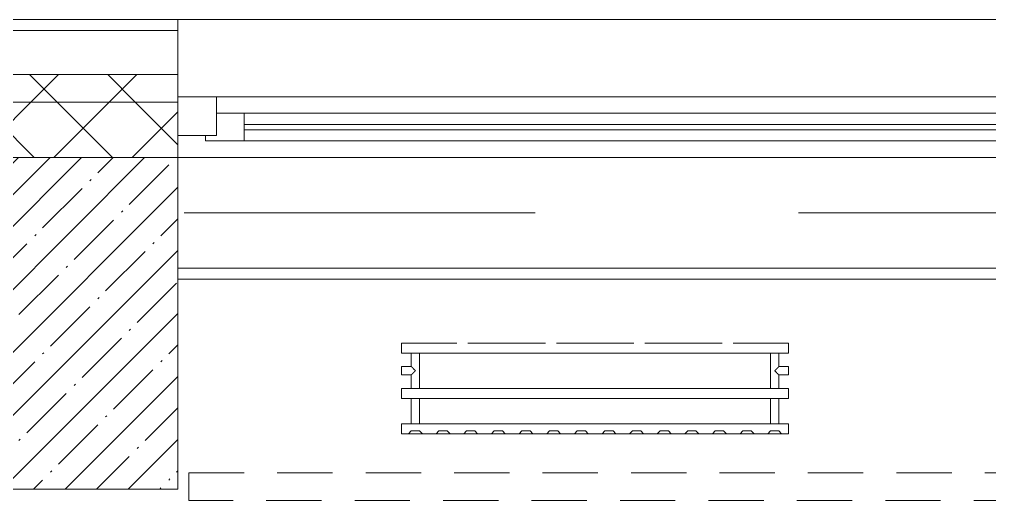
# Model space of a CAD drawing. Header units: millimetres. Extents: x 2623 to 216772, y -8553 to 29000.
# Drawn here: x 37088 to 38843, y 26479 to 27350 of the extents above; entities that cross this region are included whole.
import ezdxf

# ---------------------------------------------------------------- set-up
doc = ezdxf.new("R2010")
doc.units = ezdxf.units.MM
doc.linetypes.add('200_ШТРИХ__ш1_п0_6_', pattern=[160, 100, -60])
doc.linetypes.add('Осевая', pattern=[3175, 635, -476.25, 1587.5, -476.25])
for name, color, linetype, lineweight in [('A-DETL-MBND-1', 7, '200_ШТРИХ__ш1_п0_6_', 9), ('A-GLAZ', 7, 'Continuous', 9), ('A-WALL', 7, 'Continuous', 9), ('A-WALL-1', 7, 'Continuous', 13), ('I-WALL', 7, 'Continuous', 9), ('S-COLS', 7, 'Continuous', 9), ('Оси-2', 7, 'Осевая', 9)]:
    doc.layers.add(name, color=color, linetype=linetype, lineweight=lineweight)
pattern_1 = [(45, (-17385.51, 0), (-70.71068, 70.71068), []), (135, (-17385.51, 0), (-70.71068, -70.71068), [])]

# ---------------------------------------------------------------- blocks, each defined once
blk = doc.blocks.new('120_Окно_СКБ_2Ст - 120_Окно_СКБ_2Ст 3100х2500 _мал_створка слева_ 2-19089248-План монтажа стен и перегородок 3 этажа в осях 12-23')
at = {"layer": 'A-GLAZ'}
for p, q in [((-1550, -75), (-1550, -5)), ((-1550, -5), (-1480, -5)), ((1550, -5), (-1550, -5)), ((-1480, -5), (-1480, -75)), ((650, -75), (650, -5)), ((650, -5), (720, -5)), ((720, -5), (720, -75)), ((1480, -75), (1480, -5)), ((1480, -5), (1550, -5)), ((1550, -5), (1550, -75)), ((650, -35), (-1480, -35)), ((-1480, -35), (-1480, -75)), ((-1430, -85), (-1430, -35)), ((600, -85), (600, -35)), ((650, -75), (650, -35)), ((1480, -35), (720, -35)), ((720, -35), (720, -75)), ((770, -85), (770, -35)), ((1430, -85), (1430, -35)), ((1480, -75), (1480, -35)), ((-1430, -55), (600, -55)), ((600, -65), (-1430, -65)), ((770, -55), (1430, -55)), ((1430, -65), (770, -65)), ((-1480, -75), (-1550, -75)), ((-1550, -75), (-1500, -75)), ((-1480, -75), (-1500, -75)), ((-1500, -75), (-1500, -85)), ((-1500, -85), (670, -85)), ((670, -85), (-1500, -85)), ((720, -75), (650, -75)), ((670, -75), (650, -75)), ((670, -75), (700, -75)), ((670, -85), (670, -75)), ((720, -75), (700, -75)), ((700, -75), (700, -85)), ((700, -85), (1500, -85)), ((1500, -85), (700, -85)), ((1550, -75), (1480, -75)), ((1500, -75), (1480, -75)), ((1500, -75), (1550, -75)), ((1500, -85), (1500, -75))]:
    blk.add_line(p, q, dxfattribs=at)
blk = doc.blocks.new('radiator_prado_classic_z_tip_30_po exemplyaru - Classic Z Тип 30-500-30677900-План монтажа стен и перегородок 3 этажа в осях 12-23')
at = {"layer": 'A-DETL-MBND-1'}
for p, q in [((0, 228), (0, 210)), ((700, 228), (0, 228)), ((0, 210), (0, 228)), ((0, 228), (12.5, 228)), ((12.5, 228), (37.5, 228)), ((37.5, 228), (12.5, 228)), ((12.5, 228), (37.5, 228)), ((12.5, 228), (17.5, 223)), ((12.5, 228), (17.5, 223)), ((32.5, 223), (17.5, 223)), ((17.5, 223), (32.5, 223)), ((32.5, 223), (37.5, 228)), ((37.5, 228), (32.5, 223)), ((37.5, 228), (62.5, 228)), ((62.5, 228), (87.5, 228)), ((87.5, 228), (62.5, 228)), ((62.5, 228), (87.5, 228)), ((62.5, 228), (67.5, 223)), ((62.5, 228), (67.5, 223)), ((82.5, 223), (67.5, 223)), ((67.5, 223), (82.5, 223)), ((82.5, 223), (87.5, 228)), ((87.5, 228), (82.5, 223)), ((87.5, 228), (112.5, 228)), ((112.5, 228), (137.5, 228)), ((137.5, 228), (112.5, 228)), ((112.5, 228), (137.5, 228)), ((112.5, 228), (117.5, 223)), ((112.5, 228), (117.5, 223)), ((132.5, 223), (117.5, 223)), ((117.5, 223), (132.5, 223)), ((132.5, 223), (137.5, 228)), ((137.5, 228), (132.5, 223)), ((137.5, 228), (162.5, 228)), ((162.5, 228), (187.5, 228)), ((187.5, 228), (162.5, 228)), ((162.5, 228), (187.5, 228)), ((162.5, 228), (167.5, 223)), ((162.5, 228), (167.5, 223)), ((182.5, 223), (167.5, 223)), ((167.5, 223), (182.5, 223)), ((182.5, 223), (187.5, 228)), ((187.5, 228), (182.5, 223)), ((187.5, 228), (212.5, 228)), ((212.5, 228), (237.5, 228)), ((237.5, 228), (212.5, 228)), ((212.5, 228), (237.5, 228)), ((212.5, 228), (217.5, 223)), ((212.5, 228), (217.5, 223)), ((232.5, 223), (217.5, 223)), ((217.5, 223), (232.5, 223)), ((232.5, 223), (237.5, 228)), ((237.5, 228), (232.5, 223)), ((237.5, 228), (262.5, 228)), ((262.5, 228), (287.5, 228)), ((287.5, 228), (262.5, 228)), ((262.5, 228), (287.5, 228)), ((262.5, 228), (267.5, 223)), ((262.5, 228), (267.5, 223)), ((282.5, 223), (267.5, 223)), ((267.5, 223), (282.5, 223)), ((282.5, 223), (287.5, 228)), ((287.5, 228), (282.5, 223)), ((287.5, 228), (312.5, 228)), ((312.5, 228), (337.5, 228)), ((337.5, 228), (312.5, 228)), ((312.5, 228), (337.5, 228)), ((312.5, 228), (317.5, 223)), ((312.5, 228), (317.5, 223)), ((332.5, 223), (317.5, 223)), ((317.5, 223), (332.5, 223)), ((332.5, 223), (337.5, 228)), ((337.5, 228), (332.5, 223)), ((337.5, 228), (362.5, 228)), ((362.5, 228), (387.5, 228)), ((387.5, 228), (362.5, 228)), ((362.5, 228), (387.5, 228)), ((362.5, 228), (367.5, 223)), ((362.5, 228), (367.5, 223)), ((382.5, 223), (367.5, 223)), ((367.5, 223), (382.5, 223)), ((382.5, 223), (387.5, 228)), ((387.5, 228), (382.5, 223)), ((387.5, 228), (412.5, 228)), ((412.5, 228), (437.5, 228)), ((437.5, 228), (412.5, 228)), ((412.5, 228), (437.5, 228)), ((412.5, 228), (417.5, 223)), ((412.5, 228), (417.5, 223)), ((432.5, 223), (417.5, 223)), ((417.5, 223), (432.5, 223)), ((432.5, 223), (437.5, 228)), ((437.5, 228), (432.5, 223)), ((437.5, 228), (462.5, 228)), ((462.5, 228), (487.5, 228)), ((487.5, 228), (462.5, 228)), ((462.5, 228), (487.5, 228)), ((462.5, 228), (467.5, 223)), ((462.5, 228), (467.5, 223)), ((482.5, 223), (467.5, 223)), ((467.5, 223), (482.5, 223)), ((482.5, 223), (487.5, 228)), ((487.5, 228), (482.5, 223)), ((487.5, 228), (512.5, 228)), ((512.5, 228), (537.5, 228)), ((537.5, 228), (512.5, 228)), ((512.5, 228), (537.5, 228)), ((512.5, 228), (517.5, 223)), ((512.5, 228), (517.5, 223)), ((532.5, 223), (517.5, 223)), ((517.5, 223), (532.5, 223)), ((532.5, 223), (537.5, 228)), ((537.5, 228), (532.5, 223)), ((537.5, 228), (562.5, 228)), ((562.5, 228), (587.5, 228)), ((587.5, 228), (562.5, 228)), ((562.5, 228), (587.5, 228)), ((562.5, 228), (567.5, 223)), ((562.5, 228), (567.5, 223)), ((582.5, 223), (567.5, 223)), ((567.5, 223), (582.5, 223)), ((582.5, 223), (587.5, 228)), ((587.5, 228), (582.5, 223)), ((587.5, 228), (612.5, 228)), ((612.5, 228), (637.5, 228)), ((637.5, 228), (612.5, 228)), ((612.5, 228), (637.5, 228)), ((612.5, 228), (617.5, 223)), ((617.5, 223), (612.5, 228)), ((632.5, 223), (617.5, 223)), ((617.5, 223), (632.5, 223)), ((632.5, 223), (637.5, 228)), ((637.5, 228), (632.5, 223)), ((637.5, 228), (662.5, 228)), ((662.5, 228), (687.5, 228)), ((687.5, 228), (662.5, 228)), ((662.5, 228), (687.5, 228)), ((662.5, 228), (667.5, 223)), ((662.5, 228), (667.5, 223)), ((682.5, 223), (667.5, 223)), ((667.5, 223), (682.5, 223)), ((682.5, 223), (687.5, 228)), ((687.5, 228), (682.5, 223)), ((687.5, 228), (700, 228)), ((700, 210), (700, 228)), ((700, 228), (700, 210)), ((0, 210), (700, 210)), ((17.5, 210), (0, 210)), ((17.5, 210), (17.5, 209.5)), ((17.5, 210), (17.5, 164)), ((32.5, 210), (17.5, 210)), ((17.5, 210), (17.8, 210)), ((25, 210), (17.5, 210)), ((17.5, 210), (32.5, 210)), ((17.5, 209.5), (17.5, 164)), ((17.8, 210), (32.5, 210)), ((31.5, 210), (18.5, 210)), ((31.5, 210), (25, 210)), ((32.5, 210), (31.5, 210)), ((32.5, 164), (32.5, 210)), ((32.5, 164), (32.5, 210)), ((667.5, 210), (32.5, 210)), ((667.5, 210), (667.5, 164)), ((667.5, 210), (667.5, 209.5)), ((682.5, 210), (667.5, 210)), ((667.5, 210), (682.5, 210)), ((682.5, 210), (667.5, 210)), ((667.5, 210), (671.2, 210)), ((667.5, 209.5), (667.5, 164)), ((673.1, 210), (668.5, 210)), ((671.2, 210), (676.9, 210)), ((681.5, 210), (675, 210)), ((676.9, 210), (682.5, 210)), ((682.5, 164), (682.5, 210)), ((682.5, 164), (682.5, 210)), ((700, 210), (682.5, 210)), ((700, 164), (0, 164)), ((0, 164), (0, 146)), ((0, 146), (0, 164)), ((0, 164), (17.5, 164)), ((32.5, 164), (17.5, 164)), ((17.5, 164), (17.8, 164)), ((18.5, 164), (17.5, 164)), ((17.5, 164), (17.8, 164)), ((17.8, 164), (18.5, 164)), ((17.8, 164), (23.1, 164)), ((18.5, 164), (19.7, 164)), ((25, 164), (18.5, 164)), ((18.5, 164), (31.5, 164)), ((19.7, 164), (21.2, 164)), ((21.2, 164), (23.1, 164)), ((23.1, 164), (25, 164)), ((23.1, 164), (32.5, 164)), ((25, 164), (26.9, 164)), ((32.5, 164), (25, 164)), ((26.9, 164), (28.7, 164)), ((28.7, 164), (30.3, 164)), ((30.3, 164), (32.5, 164)), ((32.5, 164), (667.5, 164)), ((680.3, 164), (667.5, 164)), ((667.5, 164), (671.2, 164)), ((682.5, 164), (667.5, 164)), ((667.5, 164), (680.3, 164)), ((668.5, 164), (673.1, 164)), ((671.2, 164), (680.3, 164)), ((675, 164), (681.5, 164)), ((682.5, 164), (680.3, 164)), ((680.3, 164), (682.5, 164)), ((680.3, 164), (681.5, 164)), ((681.5, 164), (682.5, 164)), ((682.5, 164), (700, 164)), ((700, 146), (700, 164)), ((700, 164), (700, 146)), ((0, 146), (700, 146)), ((17.5, 146), (0, 146)), ((17.5, 146), (17.5, 121.5)), ((17.5, 146), (17.5, 121.5)), ((17.5, 146), (32.5, 146)), ((17.8, 146), (17.5, 146)), ((17.5, 146), (25, 146)), ((26.9, 146), (17.5, 146)), ((32.5, 146), (17.8, 146)), ((31.5, 146), (18.5, 146)), ((25, 146), (26.9, 146)), ((26.9, 146), (28.7, 146)), ((32.5, 146), (26.9, 146)), ((28.7, 146), (31.5, 146)), ((31.5, 146), (32.5, 146)), ((32.5, 82), (32.5, 146)), ((32.5, 82), (32.5, 146)), ((667.5, 146), (32.5, 146)), ((667.5, 146), (667.5, 82)), ((667.5, 146), (667.5, 82)), ((667.5, 146), (671.2, 146)), ((682.5, 146), (667.5, 146)), ((667.5, 146), (682.5, 146)), ((682.5, 146), (667.5, 146)), ((673.1, 146), (668.5, 146)), ((671.2, 146), (682.5, 146)), ((681.5, 146), (675, 146)), ((682.5, 121.5), (682.5, 146)), ((682.5, 121.5), (682.5, 146)), ((700, 146), (682.5, 146)), ((17.5, 121.5), (0, 121.5)), ((17.5, 121.5), (0, 121.5)), ((0, 121.5), (0, 121.2)), ((0, 106.5), (0, 121.5)), ((0, 121.2), (0, 115.9)), ((0, 121.2), (0, 120.5)), ((0, 120.5), (0, 121.2)), ((0, 121.2), (0, 121.2)), ((0, 120.5), (0, 119.3)), ((0, 119.3), (0, 120.5)), ((0, 119.3), (0, 117.8)), ((0, 117.8), (0, 119.3)), ((0, 117.8), (0, 115.9)), ((0, 115.9), (0, 117.8)), ((0, 115.9), (0, 106.8)), ((0, 115.9), (0, 114)), ((0, 114), (0, 115.9)), ((0, 114), (0, 112.1)), ((0, 112.1), (0, 114)), ((0, 112.1), (0, 110.2)), ((0, 110.2), (0, 112.1)), ((0, 110.2), (0, 108.7)), ((0, 108.7), (0, 110.2)), ((0, 108.7), (0, 106.8)), ((0, 106.8), (0, 108.7)), ((0, 106.8), (0, 106.5)), ((0, 106.8), (0, 106.8)), ((0, 106.5), (17.5, 106.5)), ((0, 106.5), (17.5, 106.5)), ((17.5, 106.5), (17.5, 82)), ((17.5, 106.5), (17.5, 82)), ((700, 121.5), (682.5, 121.5)), ((700, 121.5), (682.5, 121.5)), ((682.5, 82), (682.5, 106.5)), ((682.5, 106.5), (700, 106.5)), ((682.5, 82), (682.5, 106.5)), ((682.5, 106.5), (700, 106.5)), ((700, 121.5), (700, 106.5)), ((700, 121.2), (700, 121.5)), ((700, 121.5), (700, 121.2)), ((700, 121.2), (700, 121.5)), ((700, 106.8), (700, 121.2)), ((700, 121.2), (700, 112.1)), ((700, 106.8), (700, 121.2)), ((700, 112.1), (700, 106.8)), ((700, 106.5), (700, 106.8)), ((700, 106.8), (700, 106.5)), ((700, 106.5), (700, 106.8)), ((700, 82), (0, 82)), ((0, 82), (0, 64)), ((0, 64), (0, 82)), ((0, 82), (17.5, 82)), ((32.5, 82), (17.5, 82)), ((17.5, 82), (32.5, 82)), ((25, 82), (17.5, 82)), ((17.5, 82), (23.1, 82)), ((18.5, 82), (31.5, 82)), ((23.1, 82), (32.5, 82)), ((32.5, 82), (25, 82)), ((32.5, 82), (667.5, 82)), ((668.5, 82), (667.5, 82)), ((667.5, 82), (682.5, 82)), ((682.5, 82), (667.5, 82)), ((667.5, 82), (676.9, 82)), ((671.2, 82), (668.5, 82)), ((668.5, 82), (673.1, 82)), ((682.5, 82), (671.2, 82)), ((675, 82), (681.5, 82)), ((676.9, 82), (682.2, 82)), ((682.2, 82), (682.5, 82)), ((682.5, 82), (700, 82)), ((700, 64), (700, 82)), ((700, 82), (700, 64)), ((700, 64), (0, 64)), ((0, 64), (700, 64))]:
    blk.add_line(p, q, dxfattribs=at)
for points, knots in [([(17.8, 121.2), (17.7, 121.3), (17.7, 121.3), (17.5, 121.5), (17.5, 121.5), (17.5, 121.5)], [0.8571429, 0.8571429, 0.8571429, 0.8571429, 0.8928571, 0.9285714, 1, 1, 1, 1]), ([(17.5, 121.5), (17.5, 121.5), (17.5, 121.5), (17.7, 121.3), (17.7, 121.3), (17.8, 121.2)], [0, 0, 0, 0, 0.0714286, 0.1071429, 0.1428571, 0.1428571, 0.1428571, 0.1428571]), ([(17.5, 121.5), (17.5, 121.5), (17.5, 121.5), (17.7, 121.3), (17.7, 121.3), (17.8, 121.2)], [0, 0, 0, 0, 0.0714286, 0.1071429, 0.1428571, 0.1428571, 0.1428571, 0.1428571]), ([(25, 114), (24.5, 114.5), (23.6, 115.4), (22.4, 116.6), (21.6, 117.4), (21.1, 117.9), (20.8, 118.2), (20.5, 118.5), (20.2, 118.8), (19.8, 119.1), (19.6, 119.4), (19.3, 119.7), (19, 120), (18.7, 120.3), (18.5, 120.5), (18.3, 120.7), (18.1, 120.9), (17.9, 121.1), (17.8, 121.2), (17.7, 121.3), (17.5, 121.5), (17.5, 121.5), (17.5, 121.5)], [0, 0, 0, 0, 0.142857, 0.285714, 0.357143, 0.392857, 0.428571, 0.464286, 0.5, 0.535714, 0.571429, 0.607143, 0.642857, 0.678571, 0.714286, 0.75, 0.785714, 0.821429, 0.857143, 0.892857, 0.928571, 1, 1, 1, 1]), ([(17.5, 106.5), (17.5, 106.5), (17.5, 106.5), (17.7, 106.7), (17.8, 106.8), (17.9, 106.9), (18.1, 107.1), (18.3, 107.3), (18.5, 107.5), (18.7, 107.7), (19, 108), (19.3, 108.3), (19.6, 108.6), (19.8, 108.9), (20.3, 109.3), (20.7, 109.7), (21.1, 110.1), (21.6, 110.6), (22.4, 111.4), (23.6, 112.6), (24.5, 113.5), (25, 114)], [0, 0, 0, 0, 0.071429, 0.107143, 0.142857, 0.178571, 0.214286, 0.25, 0.285714, 0.321429, 0.357143, 0.392857, 0.428571, 0.464286, 0.5, 0.571429, 0.607143, 0.642857, 0.714286, 0.857143, 1, 1, 1, 1]), ([(17.5, 106.5), (17.5, 106.5), (17.5, 106.5), (17.7, 106.7), (17.7, 106.7), (17.8, 106.8)], [0, 0, 0, 0, 0.0714286, 0.1071429, 0.1428571, 0.1428571, 0.1428571, 0.1428571]), ([(17.8, 106.8), (17.7, 106.7), (17.7, 106.7), (17.5, 106.5), (17.5, 106.5), (17.5, 106.5)], [0.8571429, 0.8571429, 0.8571429, 0.8571429, 0.8928571, 0.9285714, 1, 1, 1, 1]), ([(17.8, 106.8), (17.7, 106.7), (17.7, 106.7), (17.5, 106.5), (17.5, 106.5), (17.5, 106.5)], [0.8571429, 0.8571429, 0.8571429, 0.8571429, 0.8928571, 0.9285714, 1, 1, 1, 1]), ([(17.8, 121.2), (17.8, 121.2), (17.9, 121.1), (18.1, 120.9), (18.3, 120.7), (18.5, 120.5), (18.7, 120.3), (19, 120), (19.3, 119.7), (19.6, 119.4), (19.8, 119.1), (20.3, 118.7), (20.7, 118.3), (21.1, 117.9), (21.6, 117.4), (22.4, 116.6), (23.1, 115.9), (23.6, 115.4)], [0.1428571, 0.1428571, 0.1428571, 0.1428571, 0.1785714, 0.2142857, 0.25, 0.2857143, 0.3214286, 0.3571429, 0.3928571, 0.4285714, 0.4642857, 0.5, 0.5714286, 0.6071429, 0.6428571, 0.7142857, 0.8571429, 0.8571429, 0.8571429, 0.8571429]), ([(22.1, 111.1), (21.9, 110.9), (21.6, 110.6), (21.1, 110.1), (20.8, 109.8), (20.5, 109.5), (20.2, 109.2), (19.8, 108.9), (19.6, 108.6), (19.3, 108.3), (19, 108), (18.7, 107.7), (18.5, 107.5), (18.3, 107.3), (18.1, 107.1), (17.9, 106.9), (17.8, 106.8), (17.8, 106.8)], [0.2857143, 0.2857143, 0.2857143, 0.2857143, 0.3571429, 0.3928571, 0.4285714, 0.4642857, 0.5, 0.5357143, 0.5714286, 0.6071429, 0.6428571, 0.6785714, 0.7142857, 0.75, 0.7857143, 0.8214286, 0.8571429, 0.8571429, 0.8571429, 0.8571429]), ([(17.8, 106.8), (17.8, 106.8), (17.9, 106.9), (18.1, 107.1), (18.3, 107.3), (18.5, 107.5), (18.7, 107.7), (19, 108), (19.3, 108.3), (19.6, 108.6), (19.9, 108.8), (20.3, 109.3), (20.6, 109.6), (20.8, 109.8)], [0.1428571, 0.1428571, 0.1428571, 0.1428571, 0.1785714, 0.2142857, 0.25, 0.2857143, 0.3214286, 0.3571429, 0.3928571, 0.4285714, 0.4642857, 0.5, 0.5714286, 0.5714286, 0.5714286, 0.5714286]), ([(19.6, 119.4), (19.7, 119.3), (19.9, 119.2), (20.3, 118.7), (20.6, 118.4), (20.8, 118.2)], [0.4285714, 0.4285714, 0.4285714, 0.4285714, 0.4642857, 0.5, 0.5714286, 0.5714286, 0.5714286, 0.5714286]), ([(22.1, 116.9), (21.9, 117.1), (21.6, 117.4), (21.1, 117.9), (20.9, 118.1), (20.8, 118.2)], [0.2857143, 0.2857143, 0.2857143, 0.2857143, 0.3571429, 0.3928571, 0.4285714, 0.4285714, 0.4285714, 0.4285714]), ([(20.8, 118.2), (20.9, 118.1), (21.1, 117.9), (21.6, 117.4), (21.9, 117.1), (22.1, 116.9)], [0.5714286, 0.5714286, 0.5714286, 0.5714286, 0.6071429, 0.6428571, 0.7142857, 0.7142857, 0.7142857, 0.7142857]), ([(20.8, 109.8), (20.9, 109.9), (21.1, 110.1), (21.6, 110.6), (21.9, 110.9), (22.1, 111.1)], [0.5714286, 0.5714286, 0.5714286, 0.5714286, 0.6071429, 0.6428571, 0.7142857, 0.7142857, 0.7142857, 0.7142857]), ([(22.1, 111.1), (21.9, 110.9), (21.6, 110.6), (21.1, 110.1), (20.9, 109.9), (20.8, 109.8)], [0.2857143, 0.2857143, 0.2857143, 0.2857143, 0.3571429, 0.3928571, 0.4285714, 0.4285714, 0.4285714, 0.4285714]), ([(675, 114), (675.5, 114.5), (676.4, 115.4), (677.6, 116.6), (678.4, 117.4), (678.9, 117.9), (679.2, 118.2), (679.5, 118.5), (679.8, 118.8), (680.1, 119.2), (680.4, 119.4), (680.7, 119.7), (681, 120), (681.3, 120.3), (681.5, 120.5), (681.7, 120.7), (681.9, 120.9), (682.1, 121.1), (682.2, 121.2), (682.3, 121.3), (682.5, 121.5), (682.5, 121.5), (682.5, 121.5)], [0, 0, 0, 0, 0.142857, 0.285714, 0.357143, 0.392857, 0.428571, 0.464286, 0.5, 0.535714, 0.571429, 0.607143, 0.642857, 0.678571, 0.714286, 0.75, 0.785714, 0.821429, 0.857143, 0.892857, 0.928571, 1, 1, 1, 1]), ([(682.5, 106.5), (682.5, 106.5), (682.5, 106.5), (682.3, 106.7), (682.2, 106.8), (682.1, 106.9), (681.9, 107.1), (681.7, 107.3), (681.5, 107.5), (681.3, 107.7), (681, 108), (680.7, 108.3), (680.4, 108.6), (680.1, 108.8), (679.7, 109.3), (679.3, 109.7), (678.9, 110.1), (678.4, 110.6), (677.6, 111.4), (676.4, 112.6), (675.5, 113.5), (675, 114)], [0, 0, 0, 0, 0.071429, 0.107143, 0.142857, 0.178571, 0.214286, 0.25, 0.285714, 0.321429, 0.357143, 0.392857, 0.428571, 0.464286, 0.5, 0.571429, 0.607143, 0.642857, 0.714286, 0.857143, 1, 1, 1, 1]), ([(682.2, 121.2), (682.2, 121.2), (682.1, 121.1), (681.9, 120.9), (681.7, 120.7), (681.5, 120.5), (681.3, 120.3), (681, 120), (680.7, 119.7), (680.4, 119.4), (680.1, 119.2), (679.7, 118.7), (679.3, 118.3), (678.9, 117.9), (678.4, 117.4), (677.6, 116.6), (676.9, 115.9), (676.4, 115.4)], [0.1428571, 0.1428571, 0.1428571, 0.1428571, 0.1785714, 0.2142857, 0.25, 0.2857143, 0.3214286, 0.3571429, 0.3928571, 0.4285714, 0.4642857, 0.5, 0.5714286, 0.6071429, 0.6428571, 0.7142857, 0.8571429, 0.8571429, 0.8571429, 0.8571429]), ([(676.4, 115.4), (676.9, 115.9), (677.6, 116.6), (678.4, 117.4), (678.9, 117.9), (679.2, 118.2), (679.5, 118.5), (679.8, 118.8), (680.1, 119.2), (680.3, 119.3), (680.4, 119.4)], [0.1428571, 0.1428571, 0.1428571, 0.1428571, 0.2857143, 0.3571429, 0.3928571, 0.4285714, 0.4642857, 0.5, 0.5357143, 0.5714286, 0.5714286, 0.5714286, 0.5714286]), ([(679.2, 118.2), (679.1, 118.1), (678.9, 117.9), (678.4, 117.4), (677.6, 116.6), (676.9, 115.9), (676.4, 115.4)], [0.5714286, 0.5714286, 0.5714286, 0.5714286, 0.6071429, 0.6428571, 0.7142857, 0.8571429, 0.8571429, 0.8571429, 0.8571429]), ([(677.9, 111.1), (678.1, 110.9), (678.4, 110.6), (678.9, 110.1), (679.1, 109.9), (679.2, 109.8)], [0.2857143, 0.2857143, 0.2857143, 0.2857143, 0.3571429, 0.3928571, 0.4285714, 0.4285714, 0.4285714, 0.4285714]), ([(677.9, 111.1), (678.1, 110.9), (678.4, 110.6), (678.9, 110.1), (679.2, 109.8), (679.5, 109.5), (679.8, 109.2), (680.1, 108.8), (680.4, 108.6), (680.7, 108.3), (681, 108), (681.3, 107.7), (681.5, 107.5), (681.7, 107.3), (681.9, 107.1), (682.1, 106.9), (682.2, 106.8), (682.2, 106.8)], [0.2857143, 0.2857143, 0.2857143, 0.2857143, 0.3571429, 0.3928571, 0.4285714, 0.4642857, 0.5, 0.5357143, 0.5714286, 0.6071429, 0.6428571, 0.6785714, 0.7142857, 0.75, 0.7857143, 0.8214286, 0.8571429, 0.8571429, 0.8571429, 0.8571429]), ([(682.2, 106.8), (682.2, 106.8), (682.1, 106.9), (681.9, 107.1), (681.7, 107.3), (681.5, 107.5), (681.3, 107.7), (681, 108), (680.7, 108.3), (680.4, 108.6), (680.1, 108.8), (679.7, 109.3), (679.3, 109.7), (678.9, 110.1), (678.4, 110.6), (678.1, 110.9), (677.9, 111.1)], [0.1428571, 0.1428571, 0.1428571, 0.1428571, 0.1785714, 0.2142857, 0.25, 0.2857143, 0.3214286, 0.3571429, 0.3928571, 0.4285714, 0.4642857, 0.5, 0.5714286, 0.6071429, 0.6428571, 0.7142857, 0.7142857, 0.7142857, 0.7142857]), ([(682.2, 121.2), (682.2, 121.2), (682.1, 121.1), (681.9, 120.9), (681.7, 120.7), (681.5, 120.5), (681.3, 120.3), (681, 120), (680.7, 119.7), (680.4, 119.4), (680.1, 119.2), (679.7, 118.7), (679.4, 118.4), (679.2, 118.2)], [0.1428571, 0.1428571, 0.1428571, 0.1428571, 0.1785714, 0.2142857, 0.25, 0.2857143, 0.3214286, 0.3571429, 0.3928571, 0.4285714, 0.4642857, 0.5, 0.5714286, 0.5714286, 0.5714286, 0.5714286]), ([(682.5, 121.5), (682.5, 121.5), (682.5, 121.5), (682.3, 121.3), (682.3, 121.3), (682.2, 121.2)], [0, 0, 0, 0, 0.0714286, 0.1071429, 0.1428571, 0.1428571, 0.1428571, 0.1428571]), ([(682.5, 121.5), (682.5, 121.5), (682.5, 121.5), (682.3, 121.3), (682.3, 121.3), (682.2, 121.2)], [0, 0, 0, 0, 0.0714286, 0.1071429, 0.1428571, 0.1428571, 0.1428571, 0.1428571]), ([(682.2, 121.2), (682.3, 121.3), (682.3, 121.3), (682.5, 121.5), (682.5, 121.5), (682.5, 121.5)], [0.8571429, 0.8571429, 0.8571429, 0.8571429, 0.8928571, 0.9285714, 1, 1, 1, 1]), ([(682.2, 106.8), (682.3, 106.7), (682.3, 106.7), (682.5, 106.5), (682.5, 106.5), (682.5, 106.5)], [0.8571429, 0.8571429, 0.8571429, 0.8571429, 0.8928571, 0.9285714, 1, 1, 1, 1]), ([(682.2, 106.8), (682.3, 106.7), (682.3, 106.7), (682.5, 106.5), (682.5, 106.5), (682.5, 106.5)], [0.8571429, 0.8571429, 0.8571429, 0.8571429, 0.8928571, 0.9285714, 1, 1, 1, 1]), ([(682.5, 106.5), (682.5, 106.5), (682.5, 106.5), (682.3, 106.7), (682.3, 106.7), (682.2, 106.8)], [0, 0, 0, 0, 0.0714286, 0.1071429, 0.1428571, 0.1428571, 0.1428571, 0.1428571])]:
    blk.add_open_spline(points, degree=3, knots=knots, dxfattribs=at)
for points in [[(20.8, 118.2), (20.7, 118.3), (20.5, 118.5), (20.2, 118.8), (19.9, 119.2), (19.6, 119.4), (19.3, 119.7), (19, 120), (18.7, 120.3), (18.5, 120.5), (18.3, 120.7), (18.1, 120.9), (17.9, 121.1), (17.8, 121.2), (17.8, 121.2)], [(17.8, 121.2), (17.8, 121.2), (17.9, 121.1), (18.1, 120.9), (18.3, 120.7), (18.5, 120.5), (18.7, 120.3), (19, 120), (19.3, 119.7), (19.5, 119.5), (19.6, 119.4)], [(20.8, 109.8), (20.7, 109.7), (20.5, 109.5), (20.2, 109.2), (19.9, 108.8), (19.6, 108.6), (19.3, 108.3), (19, 108), (18.7, 107.7), (18.5, 107.5), (18.3, 107.3), (18.1, 107.1), (17.9, 106.9), (17.8, 106.8), (17.8, 106.8)], [(23.6, 115.4), (23.1, 115.9), (22.6, 116.4), (22.1, 116.9)], [(22.1, 116.9), (22.6, 116.4), (23.1, 115.9), (23.6, 115.4)], [(25, 114), (24.5, 113.5), (23.6, 112.6), (22.6, 111.6), (22.1, 111.1)], [(22.1, 111.1), (22.6, 111.6), (23.1, 112.1), (23.6, 112.6)], [(23.6, 112.6), (23.1, 112.1), (22.6, 111.6), (22.1, 111.1)], [(25, 114), (24.5, 114.5), (24, 115), (23.6, 115.4)], [(23.6, 115.4), (24, 115), (24.5, 114.5), (25, 114)], [(23.6, 115.4), (24, 115), (24.5, 114.5), (25, 114)], [(23.6, 112.6), (24, 113), (24.5, 113.5), (25, 114)], [(25, 114), (24.5, 113.5), (24, 113), (23.6, 112.6)], [(676.4, 115.4), (676, 115), (675.5, 114.5), (675, 114)], [(676.4, 115.4), (676, 115), (675.5, 114.5), (675, 114)], [(675, 114), (675.5, 114.5), (676, 115), (676.4, 115.4)], [(675, 114), (675.5, 113.5), (676.4, 112.6), (677.4, 111.6), (677.9, 111.1)], [(675, 114), (675.5, 113.5), (676.4, 112.6), (677.4, 111.6), (677.9, 111.1)], [(677.9, 111.1), (677.4, 111.6), (676.4, 112.6), (675.5, 113.5), (675, 114)], [(679.2, 109.8), (679.3, 109.7), (679.5, 109.5), (679.8, 109.2), (680.1, 108.8), (680.4, 108.6), (680.7, 108.3), (681, 108), (681.3, 107.7), (681.5, 107.5), (681.7, 107.3), (681.9, 107.1), (682.1, 106.9), (682.2, 106.8), (682.2, 106.8)], [(680.4, 119.4), (680.5, 119.5), (680.7, 119.7), (681, 120), (681.3, 120.3), (681.5, 120.5), (681.7, 120.7), (681.9, 120.9), (682.1, 121.1), (682.2, 121.2), (682.2, 121.2)]]:
    blk.add_open_spline(points, degree=3, dxfattribs=at)

msp = doc.modelspace()

# ---------------------------------------------------------------- hatches: boundary and pattern name
at = {"layer": 'A-WALL'}
h = msp.add_hatch(dxfattribs=at)
h.set_pattern_fill('FP_23', color=256, style=0, pattern_type=2)
h.set_pattern_definition(pattern_1)
h.paths.add_polyline_path([(67115.2, 27200), (67115.2, 27250), (62964.5, 27250), (62964.5, 27200), (67069.7, 27200)])
h.paths.add_polyline_path([(59864.5, 27200), (59864.5, 27250), (58964.5, 27250), (58964.5, 27200), (59435.5, 27200)])
h.paths.add_polyline_path([(56527.3, 27200), (56864.5, 27200), (56864.5, 27250), (55524.5, 27250), (55524.5, 27200), (55800.2, 27200)])
h.paths.add_polyline_path([(53424.5, 27200), (53424.5, 27250), (52224.5, 27250), (52224.5, 27200), (52891.9, 27200)])
h.paths.add_polyline_path([(49724.5, 27200), (49724.5, 27250), (45474.5, 27250), (45474.5, 27200), (49256.6, 27200)])
h.paths.add_polyline_path([(44574.5, 27200), (44574.5, 27250), (42474.5, 27250), (42474.5, 27200), (44167.2, 27200)])
h.paths.add_polyline_path([(41574.5, 27200), (41574.5, 27250), (40474.5, 27250), (40474.5, 27200), (41258.9, 27200)])
h.paths.add_polyline_path([(37374.5, 27200), (37374.5, 27250), (35874.5, 27250), (35874.5, 27200), (36896.5, 27200)])
h.paths.add_polyline_path([(33374.5, 27200), (33374.5, 27250), (32274.8, 27250), (32274.8, 27200), (32534.2, 27200)])
h.paths.add_polyline_path([(30274.5, 27200), (31374.8, 27200), (31374.8, 27250), (30274.5, 27250)])
h.paths.add_polyline_path([(27174.5, 27200), (27174.5, 27250), (24674.5, 27250), (24674.5, 27200), (26717.6, 27200)])
h = msp.add_hatch(dxfattribs=at)
h.set_pattern_fill('FP_23', color=256, style=0, pattern_type=2)
h.set_pattern_definition(pattern_1)
h.paths.add_polyline_path([(67115.2, 27100), (67115.2, 27200), (62964.5, 27200), (62964.5, 27100), (67069.7, 27100)])
h.paths.add_polyline_path([(59864.5, 27100), (59864.5, 27200), (58964.5, 27200), (58964.5, 27100), (59435.5, 27100)])
h.paths.add_polyline_path([(56864.5, 27100), (56864.5, 27200), (55524.5, 27200), (55524.5, 27100), (56527.3, 27100)])
h.paths.add_polyline_path([(53424.5, 27100), (53424.5, 27200), (52224.5, 27200), (52224.5, 27100), (52891.9, 27100)])
h.paths.add_polyline_path([(49724.5, 27100), (49724.5, 27200), (45474.5, 27200), (45474.5, 27100), (49256.6, 27100)])
h.paths.add_polyline_path([(44574.5, 27100), (44574.5, 27200), (42474.5, 27200), (42474.5, 27100), (44167.2, 27100)])
h.paths.add_polyline_path([(41574.5, 27100), (41574.5, 27200), (40474.5, 27200), (40474.5, 27100), (41258.9, 27100)])
h.paths.add_polyline_path([(37374.5, 27100), (37374.5, 27200), (35874.5, 27200), (35874.5, 27100), (36896.5, 27100)])
h.paths.add_polyline_path([(33374.5, 27100), (33374.5, 27200), (32274.8, 27200), (32274.8, 27100), (32534.2, 27100)])
h.paths.add_polyline_path([(31374.8, 27100), (31374.8, 27200), (30274.5, 27200), (30274.5, 27100), (31080, 27100)])
h.paths.add_polyline_path([(27174.5, 27100), (27174.5, 27200), (24774.5, 27200), (24774.5, 27100), (26717.6, 27100)])
at = {"layer": 'S-COLS'}
h = msp.add_hatch(dxfattribs=at)
h.set_pattern_fill('FP_20', color=256, style=0, pattern_type=2)
h.set_pattern_definition([(45, (-17385.51, 0), (-57.02463, 57.02463), []), (45, (-17328.49, 0), (-57.02463, 57.02463), [100.806, -20.161, 3.353, -16.808])])
h.paths.add_polyline_path([(36774.5, 26500), (37374.5, 26500), (37374.5, 27100), (36774.5, 27100), (36774.5, 26510.5)])

# ---------------------------------------------------------------- linework, layer by layer
at = {"layer": 'A-DETL-MBND-1'}
for p, q in [((37394.5, 26529), (42754.5, 26529)), ((37394.5, 26529), (37394.5, 26479)), ((42754.5, 26479), (37394.5, 26479))]:
    msp.add_line(p, q, dxfattribs=at)
at = {"layer": 'A-WALL'}
for p, q in [((58964.5, 27350), (32274.8, 27350)), ((37374.5, 27100), (37374.5, 27350)), ((67115.2, 27100), (35874.5, 27100))]:
    msp.add_line(p, q, dxfattribs=at)
at = {"layer": 'A-WALL-1'}
for p, q in [((37374.5, 27330), (35874.5, 27330)), ((37374.5, 27250), (35874.5, 27250)), ((37374.5, 27200), (35874.5, 27200))]:
    msp.add_line(p, q, dxfattribs=at)
at = {"layer": 'I-WALL'}
for p, q in [((37374.5, 27100), (40474.5, 27100)), ((40474.5, 26900), (37374.5, 26900)), ((42774.5, 26880), (37374.5, 26880))]:
    msp.add_line(p, q, dxfattribs=at)
at = {"layer": 'S-COLS'}
for p, q in [((37374.5, 27100), (36774.5, 27100)), ((37374.5, 26500), (37374.5, 27100)), ((36774.5, 26500), (37374.5, 26500))]:
    msp.add_line(p, q, dxfattribs=at)
at = {"layer": 'Оси-2'}
msp.add_line((21511, 27000), (64864.5, 27000), dxfattribs=at)

# ---------------------------------------------------------------- block references
at = {"layer": 'A-DETL-MBND-1', "rotation": 180}
msp.add_blockref('radiator_prado_classic_z_tip_30_po exemplyaru - Classic Z Тип 30-500-30677900-План монтажа стен и перегородок 3 этажа в осях 12-23', (38479.4, 26828), dxfattribs=at)
at = {"layer": 'A-GLAZ'}
msp.add_blockref('120_Окно_СКБ_2Ст - 120_Окно_СКБ_2Ст 3100х2500 _мал_створка слева_ 2-19089248-План монтажа стен и перегородок 3 этажа в осях 12-23', (38924.5, 27215), dxfattribs=at)

doc.saveas('drawing.dxf')
